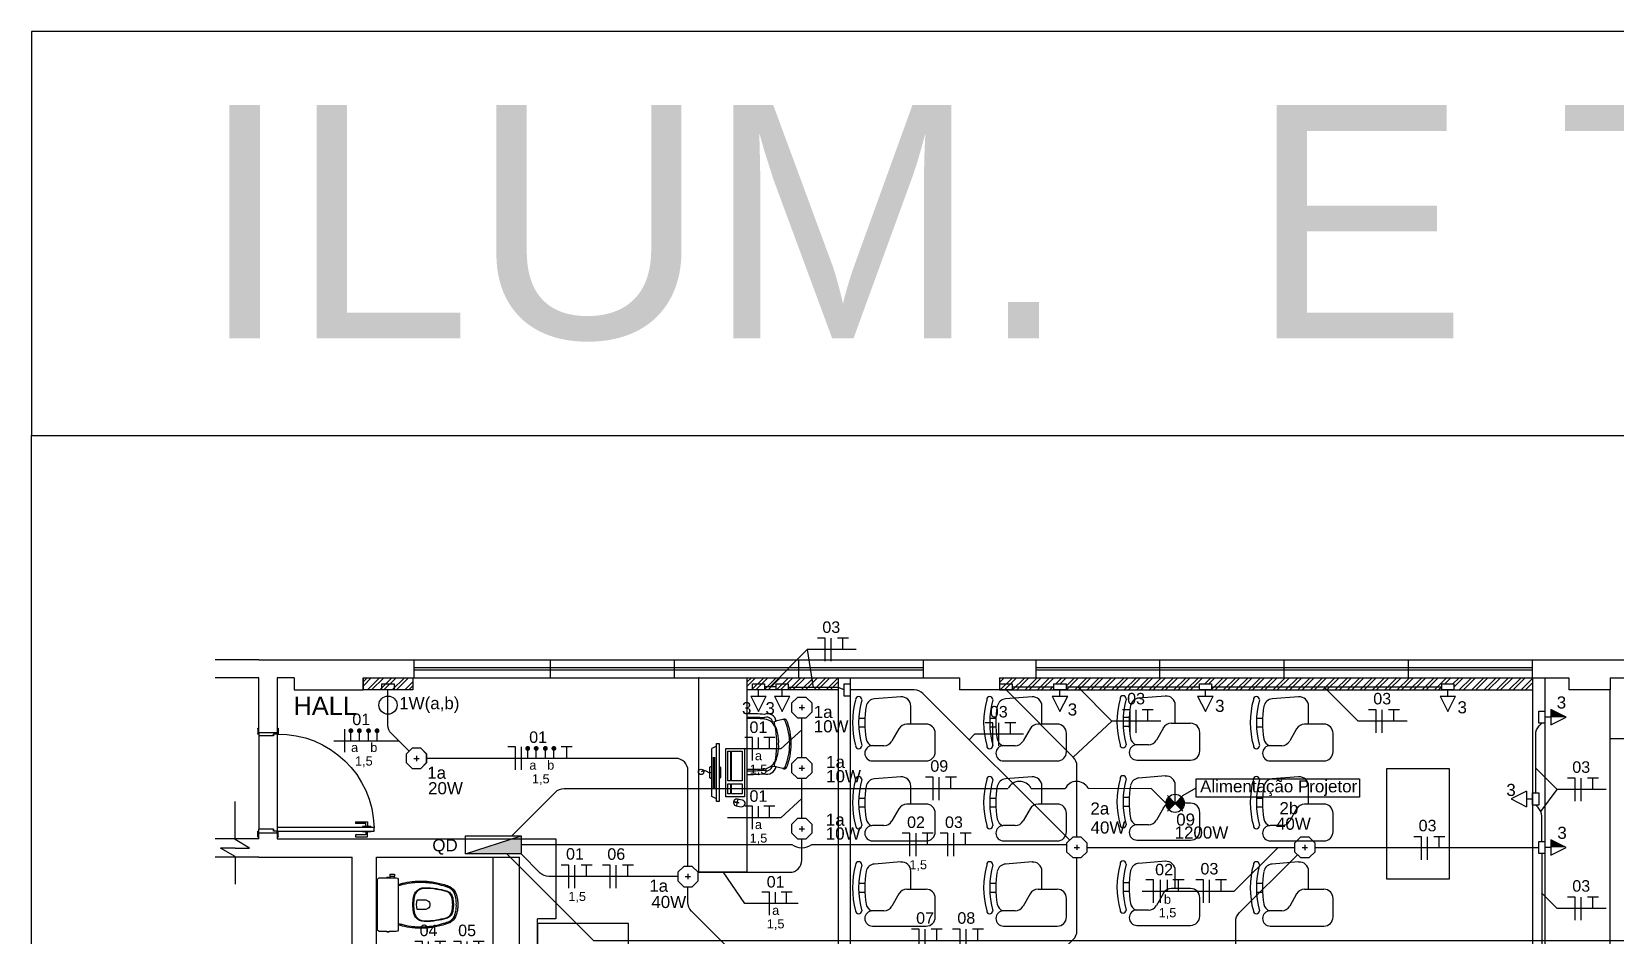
# Model space of a CAD drawing. Header units: millimetres. Extents: x 165 to 269, y 52 to 121.
# Drawn here: x 165.19 to 178.25, y 61.33 to 68.79 of the extents above; entities that cross this region are included whole.
import ezdxf
from ezdxf.enums import TextEntityAlignment as Align

# ---------------------------------------------------------------- set-up
doc = ezdxf.new("R2010")
doc.units = ezdxf.units.MM
for name, color, linetype in [('CAIXAS', 1, 'Continuous'), ('COMPONENTES', 10, 'Continuous'), ('CONTAGEM', 30, 'Continuous'), ('ELETRODUTO_TETO', 2, 'Continuous'), ('FAM ARQUITETURA', 253, 'Continuous'), ('FAM-ARQUITETURA', 253, 'Continuous'), ('FIACAO', 1, 'Continuous'), ('INDICACAO_CIRCUITO', 2, 'Continuous'), ('INDICACAO_CIRCUITO_FIA', 10, 'Continuous'), ('INDICACAO_INTERRUPTOR_FIA', 10, 'Continuous'), ('INDICACAO_POTENCIA', 2, 'Continuous'), ('INTERRUPTORES', 86, 'Continuous'), ('LINHA DE CHAMADA', 1, 'Continuous'), ('LUMINÁRIAS', 86, 'Continuous'), ('REVESTIMENTO PARA PONTO ELÉTRICO', 1, 'Continuous'), ('TOMADAS ABNT', 10, 'Continuous')]:
    doc.layers.add(name, color=color, linetype=linetype)
doc.styles.add('ARIAL', font='arial.ttf')
doc.styles.add('FAM-ARIAL', font='arial.ttf')
doc.styles.add('Raag-arial', font='arial.ttf')
doc.styles.get("Standard").update_dxf_attribs({"font": 'arial.ttf'})
pattern_1 = [(45, (-2841.66092, -1371.5327), (-0.0511874599, 0.0511874599), []), (45, (-2841.626794, -1371.5327), (-0.0511874599, 0.0511874599), [])]

# ---------------------------------------------------------------- blocks, each defined once
blk = doc.blocks.new('12110333')
at = {"layer": 'FAM-ARQUITETURA'}
for p, q in [((-0.031, 0.746), (0.008, 0.746)), ((-0.031, 0.648), (-0.031, 0.746)), ((-0.017, 0.732), (-0.017, 0.662)), ((0.008, 0.732), (-0.017, 0.732)), ((-0.017, 0.662), (-0.017, 0.648)), ((-0.017, 0.662), (-0.017, 0.662)), ((0.008, 0.774), (0.015, 0.774)), ((0.008, 0.774), (0.008, 0.704)), ((0.008, 0.704), (0.015, 0.704)), ((0.052, 0.774), (0.045, 0.774)), ((0.052, 0.704), (0.045, 0.704)), ((0.052, 0.774), (0.052, 0.704)), ((0.091, 0.746), (0.052, 0.746)), ((0.052, 0.732), (0.077, 0.732)), ((0.077, 0.732), (0.077, 0.662)), ((0.077, 0.662), (0.077, 0.662)), ((0.077, 0.662), (0.077, 0.648)), ((0.091, 0.648), (0.091, 0.746)), ((-0.017, 0.648), (-0.031, 0.648)), ((0.091, 0.648), (0.077, 0.648)), ((-0.035, 0.005), (-0.035, 0)), ((-0.03, 0.01), (0.01, 0.01)), ((0, 0), (0.015, 0)), ((0.015, 0), (0.015, -0.03)), ((0.815, 0.005), (0.815, 0)), ((0.83, 0), (0.815, 0)), ((0.815, 0), (0.815, -0.03)), ((0.86, 0.01), (0.82, 0.01)), ((0.865, 0.005), (0.865, 0)), ((0.815, 0), (0.015, 0)), ((0.03, -0.03), (0.015, -0.03)), ((0.015, -0.03), (0.03, -0.03)), ((0.03, -0.03), (0.03, -0.15)), ((0.815, -0.03), (0.8, -0.03)), ((0.8, -0.03), (0.815, -0.03)), ((0.8, -0.03), (0.8, -0.15)), ((-0.035, -0.15), (-0.035, -0.15)), ((-0.035, -0.15), (-0.035, -0.155)), ((-0.03, -0.16), (0.01, -0.16)), ((0, -0.15), (0.03, -0.15)), ((0.015, -0.15), (0.015, -0.155)), ((0.8, -0.15), (0.03, -0.15)), ((0.83, -0.15), (0.8, -0.15)), ((0.815, -0.15), (0.815, -0.155)), ((0.86, -0.16), (0.82, -0.16)), ((0.865, -0.15), (0.865, -0.155)), ((0.865, -0.15), (0.865, -0.15))]:
    blk.add_line(p, q, dxfattribs=at)
blk.add_lwpolyline([(0.015, 0), (0.015, 0.8), (0.045, 0.8), (0.045, 0)], close=True, dxfattribs=at)
for centre, radius, start, end in [((0.03, 0.015), 0.785, 358.9053, 88.9053), ((-0.03, 0.005), 0.005, 90, 180), ((0.01, 0.005), 0.005, 0, 90), ((0.82, 0.005), 0.005, 90, 180), ((0.86, 0.005), 0.005, 0, 90), ((-0.03, -0.155), 0.005, 180, 270), ((0.01, -0.155), 0.005, 270, 0), ((0.82, -0.155), 0.005, 180, 270), ((0.86, -0.155), 0.005, 270, 0)]:
    blk.add_arc(centre, radius, start, end, dxfattribs=at)
blk = doc.blocks.new('A$C778229A4')
at = {"layer": 'FAM-ARQUITETURA', "linetype": 'Continuous'}
for p, q in [((557, 738), (252, 714)), ((671, 423), (671, 632)), ((72, 494), (142, 494)), ((142, 388), (72, 388)), ((534, 370), (454, 230)), ((847, 423), (626, 423)), ((953, 106), (953, 318)), ((362, 176), (230, 176)), ((230, 0), (847, 0))]:
    blk.add_line(p, q, dxfattribs=at)
for centre, radius, start, end in [((71, 706), 35.3, 0, 180), ((565, 632), 106, 0, 94.3987), ((1004, 441), 1004, 164.7235, 195.2765), ((1075, 441), 1004, 164.7235, 195.2765), ((1284, 441), 1143, 170.4765, 189.5235), ((261, 609), 106, 94.3987, 168.3055), ((626, 318), 106, 90, 150.2551), ((847, 318), 106, 0, 90), ((261, 273), 106, 191.6945, 247.1849), ((362, 282), 106, 270, 330.2551), ((71, 176), 35.3, 180, 0), ((230, 88), 88.2, 90, 270), ((847, 106), 106, 270, 0)]:
    blk.add_arc(centre, radius, start, end, dxfattribs=at)
blk = doc.blocks.new('Baci01p')
for points in [[(0.17, 0), (0.17, 0.205, 0.059373), (0.169, 0.21, 0.333509), (0.154, 0.222), (0.135, 0.222), (0.104, 0.222), (0.094, 0.222), (0.094, 0.225, 0.252251), (0.094, 0.225, 0.160103), (0.085, 0.228, 0.160103), (0.076, 0.225, 0.252251), (0.076, 0.225), (0.076, 0.222), (0.017, 0.222, 0.327853), (0, 0.207, 0.087637), (0, 0.204), (0, 0), (0, -0.204, 0.087637), (0, -0.207, 0.327853), (0.017, -0.222), (0.076, -0.222), (0.076, -0.225, 0.252251), (0.076, -0.225, 0.160103), (0.085, -0.228, 0.160103), (0.094, -0.225, 0.252251), (0.094, -0.225), (0.094, -0.222), (0.104, -0.222), (0.104, -0.236), (0.102, -0.236), (0.102, -0.252), (0.12, -0.252), (0.138, -0.252), (0.138, -0.236), (0.135, -0.236), (0.135, -0.222), (0.154, -0.222, 0.333509), (0.169, -0.21, 0.059373), (0.17, -0.205)], [(0.291, 0, 0.041331), (0.296, -0.061, 0.129345), (0.313, -0.104, 0.234638), (0.385, -0.14, 0.044666), (0.486, -0.132, 0.031515), (0.566, -0.114, 0.151063), (0.599, -0.095, 0.148094), (0.619, -0.059, 0.031073), (0.621, -0.045, 0.035055), (0.626, 0, 0.035055), (0.621, 0.045, 0.031073), (0.619, 0.059, 0.148094), (0.599, 0.095, 0.151063), (0.566, 0.114, 0.031515), (0.486, 0.132, 0.044666), (0.385, 0.14, 0.234638), (0.313, 0.104, 0.129345), (0.296, 0.061, 0.041331)], [(0.297, 0, -0.041434), (0.301, 0.06, -0.129651), (0.317, 0.1, -0.234583), (0.385, 0.134, -0.044678), (0.485, 0.126, -0.031614), (0.565, 0.108, -0.152477), (0.595, 0.091, -0.148725), (0.613, 0.057, -0.031624), (0.615, 0.044, -0.035113), (0.619, 0, -0.035113), (0.615, -0.044, -0.031624), (0.613, -0.057, -0.148725), (0.595, -0.091, -0.152477), (0.565, -0.108, -0.031614), (0.485, -0.126, -0.044678), (0.385, -0.134, -0.234583), (0.317, -0.1, -0.129651), (0.301, -0.06, -0.041434)], [(0.391, -0.04, 0.164444), (0.415, -0.032, 0.245936), (0.43, 0, 0.245936), (0.415, 0.032, 0.164444), (0.391, 0.04), (0.326, 0.04, 0.108885), (0.326, -0.04)]]:
    blk.add_lwpolyline(points, format="xyb", close=True)
for points in [[(0.076, 0.222), (0.094, 0.222)], [(0.093, 0.225), (0.085, 0.225), (0.077, 0.225)], [(0.076, -0.222), (0.094, -0.222)], [(0.093, -0.225), (0.085, -0.225), (0.077, -0.225)], [(0.104, -0.222), (0.135, -0.222)], [(0.104, -0.236), (0.12, -0.236), (0.135, -0.236)]]:
    blk.add_lwpolyline(points)
for points in [[(0.17, -0.167, -0.003882), (0.205, -0.177, 0.024258), (0.285, -0.191, 0.02486), (0.335, -0.194, 0.033324), (0.385, -0.194, 0.02486), (0.425, -0.191, 0.012268), (0.475, -0.184, 0.015806), (0.525, -0.172, 0.026699), (0.575, -0.157, 0.021919), (0.595, -0.149, 0.174675), (0.643, -0.1, 0.045452), (0.653, -0.07, 0.022856), (0.656, -0.057, 0.041289), (0.66, -0.03, 0.052091), (0.661, -0.023, 0.04333), (0.661, 0, 0.04333), (0.661, 0.023, 0.052091), (0.66, 0.03, 0.041289), (0.656, 0.057, 0.022856), (0.653, 0.07, 0.045452), (0.643, 0.1, 0.174675), (0.595, 0.149, 0.021919), (0.575, 0.157, 0.026699), (0.525, 0.172, 0.015806), (0.475, 0.184, 0.012268), (0.425, 0.191, 0.02486), (0.385, 0.194, 0.033324), (0.335, 0.194, 0.02486), (0.285, 0.191, 0.024258), (0.205, 0.177, -0.003882), (0.17, 0.167)], [(0.173, 0.155, 0.003849), (0.208, 0.165, -0.027799), (0.298, 0.18, -0.018883), (0.336, 0.183, -0.033646), (0.384, 0.182, -0.016781), (0.411, 0.18, -0.015438), (0.473, 0.172, -0.023716), (0.546, 0.154, -0.013571), (0.571, 0.146, -0.02186), (0.59, 0.139, -0.173345), (0.633, 0.095, -0.045814), (0.641, 0.067, -0.024058), (0.644, 0.055, -0.042614), (0.648, 0.029, -0.066108), (0.649, 0.023, -0.047154), (0.649, 0, -0.047154), (0.649, -0.023, -0.066108), (0.648, -0.029, -0.042614), (0.644, -0.055, -0.024058), (0.641, -0.067, -0.045814), (0.633, -0.095, -0.173345), (0.59, -0.139, -0.02186), (0.571, -0.146, -0.013571), (0.546, -0.154, -0.023716), (0.473, -0.172, -0.015438), (0.411, -0.18, -0.016781), (0.384, -0.182, -0.033646), (0.336, -0.183, -0.018883), (0.298, -0.18, -0.027799), (0.208, -0.165, 0.003849), (0.173, -0.155)]]:
    blk.add_lwpolyline(points, format="xyb")
blk = doc.blocks.new('FAM ARQUITETURA')
at = {"layer": 'FAM ARQUITETURA'}
for p, q in [((-0.15, 0.15), (-0.511, 0.15)), ((-0.15, 0.15), (16.08, 0.15)), ((1.13, 0), (1.13, 0.15)), ((5.33, 0.15), (5.33, 0)), ((6.26, 0.15), (6.26, 0)), ((10.36, 0), (10.36, 0.15)), ((-0.15, 0), (-0.511, 0)), ((-0.15, -0.45), (-0.15, 0)), ((0, 0), (0, -0.45)), ((0.14, 0), (0, 0)), ((0.14, 0), (0.14, -0.1)), ((0.71, 0), (5.63, 0)), ((0.71, 0), (0.71, -0.1)), ((5.63, 0), (5.63, -0.1)), ((5.96, 0), (6.26, 0)), ((5.96, 0), (5.96, -0.1)), ((10.36, 0), (10.66, 0)), ((10.66, 0), (10.66, -0.1)), ((11, 0), (15.65, 0)), ((11, 0), (11, -0.1)), ((0.14, -0.1), (0.71, -0.1)), ((4.63, 0), (4.63, -2.95)), ((4.73, 0), (4.73, -2.95)), ((5.96, -0.1), (5.63, -0.1)), ((6.26, 0), (10.36, 0)), ((10.36, 0), (10.36, -2.8)), ((10.46, 0), (10.46, -2.8)), ((11, -0.1), (10.66, -0.1)), ((11, -2.8), (11, -0.1)), ((4.09, -0.362), (4.119, -0.357)), ((4.173, -0.345), (4.114, -0.358)), ((-0.15, -0.45), (0, -0.45)), ((11, -0.5), (15.93, -0.5)), ((3.625, -0.563), (3.588, -0.584)), ((3.588, -0.979), (3.588, -0.584)), ((3.625, -0.542), (3.647, -0.542)), ((3.625, -1.02), (3.625, -0.542)), ((3.647, -0.542), (3.647, -1.02)), ((3.614, -0.661), (3.595, -0.661)), ((3.614, -0.667), (3.595, -0.667)), ((3.614, -0.673), (3.595, -0.673)), ((3.614, -0.68), (3.595, -0.68)), ((3.614, -0.686), (3.595, -0.686)), ((3.614, -0.692), (3.595, -0.692)), ((3.614, -0.698), (3.595, -0.698)), ((3.614, -0.705), (3.595, -0.705)), ((3.614, -0.711), (3.595, -0.711)), ((3.614, -0.717), (3.595, -0.717)), ((3.614, -0.723), (3.595, -0.723)), ((3.614, -0.73), (3.595, -0.73)), ((3.614, -0.736), (3.595, -0.736)), ((3.614, -0.742), (3.595, -0.742)), ((3.614, -0.748), (3.595, -0.748)), ((3.614, -0.755), (3.595, -0.755)), ((3.614, -0.761), (3.595, -0.761)), ((3.614, -0.767), (3.595, -0.767)), ((3.614, -0.773), (3.595, -0.773)), ((3.614, -0.78), (3.595, -0.78)), ((4.087, -0.728), (4.114, -0.732)), ((4.114, -0.732), (4.173, -0.745)), ((3.614, -0.786), (3.595, -0.786)), ((3.614, -0.792), (3.595, -0.792)), ((3.614, -0.798), (3.595, -0.798)), ((3.614, -0.805), (3.595, -0.805)), ((3.614, -0.811), (3.595, -0.811)), ((3.614, -0.817), (3.595, -0.817)), ((3.614, -0.823), (3.595, -0.823)), ((3.614, -0.83), (3.595, -0.83)), ((3.614, -0.836), (3.595, -0.836)), ((3.614, -0.842), (3.595, -0.842)), ((3.614, -0.848), (3.595, -0.848)), ((3.614, -0.855), (3.595, -0.855)), ((3.614, -0.861), (3.595, -0.861)), ((3.614, -0.867), (3.595, -0.867)), ((3.614, -0.873), (3.595, -0.873)), ((3.614, -0.88), (3.595, -0.88)), ((3.614, -0.886), (3.595, -0.886)), ((3.614, -0.892), (3.595, -0.892)), ((3.614, -0.898), (3.595, -0.898)), ((3.614, -0.905), (3.595, -0.905)), ((-0.347, -1.335), (-0.347, -1.022)), ((3.625, -1), (3.588, -0.979)), ((3.647, -1.02), (3.625, -1.02)), ((3.778, -1.026), (3.767, -1.023)), ((3.793, -1.057), (3.797, -1.033)), ((3.839, -1.009), (3.799, -1.001)), ((3.799, -1.026), (3.804, -1.002)), ((3.789, -1.056), (3.829, -1.064)), ((-0.15, -1.28), (0, -1.28)), ((-0.15, -1.33), (-0.15, -1.28)), ((0, -1.28), (0, -1.33)), ((-0.15, -1.33), (-0.511, -1.33)), ((-0.347, -1.405), (-0.467, -1.405)), ((-0.347, -1.474), (-0.467, -1.405)), ((-0.227, -1.405), (-0.347, -1.335)), ((-0.347, -1.405), (-0.227, -1.405)), ((0, -1.33), (2.3, -1.33)), ((2.3, -1.33), (2.3, -1.99)), ((-0.15, -1.48), (-0.511, -1.48)), ((-0.347, -1.474), (-0.347, -1.704)), ((-0.15, -1.48), (0.62, -1.48)), ((0.62, -7.04), (0.62, -1.48)), ((0.82, -1.48), (2, -1.48)), ((0.82, -4.27), (0.82, -1.48)), ((2, -3.28), (2, -1.48)), ((2.15, -3.28), (2.15, -1.99)), ((2.3, -1.99), (2.15, -1.99))]:
    blk.add_line(p, q, dxfattribs=at)
at = {"layer": 'FAM ARQUITETURA', "ltscale": 0.5}
for p, q in [((2.255, 0), (2.255, 0.15)), ((3.28, 0), (3.28, 0.15)), ((4.305, 0), (4.305, 0.15)), ((7.285, 0), (7.285, 0.15)), ((8.31, 0), (8.31, 0.15)), ((9.335, 0), (9.335, 0.15)), ((1.13, 0.085), (5.33, 0.085)), ((1.13, 0.065), (5.33, 0.065)), ((6.26, 0.085), (10.36, 0.085)), ((6.26, 0.065), (10.36, 0.065))]:
    blk.add_line(p, q, dxfattribs=at)
at = {"layer": 'FAM ARQUITETURA', "linetype": 'Continuous'}
for p, q in [((3.48, -1.6), (3.48, 0)), ((3.48, 0), (3.88, 0)), ((3.88, -1.6), (3.88, 0)), ((3.48, -1.6), (3.88, -1.6))]:
    blk.add_line(p, q, dxfattribs=at)
at = {"layer": 'FAM ARQUITETURA'}
for points in [[(3.702, -0.981), (3.702, -0.584), (3.857, -0.584), (3.857, -0.981)], [(3.719, -0.85), (3.719, -0.604), (3.74, -0.604), (3.74, -0.85)], [(3.75, -0.85), (3.75, -0.604), (3.838, -0.604), (3.838, -0.85)], [(9.154, -0.75), (9.154, -1.66), (9.674, -1.66), (9.674, -0.75)], [(3.719, -0.958), (3.719, -0.876), (3.74, -0.876), (3.74, -0.958)], [(3.75, -0.958), (3.75, -0.876), (3.838, -0.876), (3.838, -0.958)], [(3.807, -1.035), (3.777, -1.029), (3.779, -1.022), (3.808, -1.028)]]:
    blk.add_lwpolyline(points, close=True, dxfattribs=at)
for points in [[(3.588, -0.83), (3.579, -0.83, -0.414214), (3.571, -0.822), (3.571, -0.741, -0.414214), (3.579, -0.733), (3.588, -0.733)], [(3.647, -0.733), (3.65, -0.733, -0.414214), (3.658, -0.741), (3.658, -0.822, -0.414214), (3.65, -0.83), (3.647, -0.83)]]:
    blk.add_lwpolyline(points, format="xyb", dxfattribs=at)
at = {"layer": 'FAM ARQUITETURA', "linetype": 'Continuous'}
blk.add_lwpolyline([(2.15, -2.629), (2.9, -2.629), (2.9, -2.029), (2.15, -2.029)], close=True, dxfattribs=at)
at = {"layer": 'FAM ARQUITETURA'}
blk.add_circle((3.499, -0.776), 0.0222, dxfattribs=at)
for centre, radius, start, end in [((3.912, -1.355), 1.059, 84.1905, 91.7142), ((3.912, -1.355), 1.029, 84.1905, 91.7642), ((3.916, -1.374), 1.039, 84.1905, 91.9917), ((4.041, -0.375), 0.0499, 14.9712, 120.9837), ((4.045, -0.373), 0.0759, 12.2643, 110.2793), ((4.011, -0.446), 0.106, 8.9106, 84.1905), ((4.118, -0.374), 0.0166, 102.3844, 207.7352), ((3.822, -0.53), 0.317, 357.2049, 27.7352), ((4.177, -0.361), 0.0166, 21.9813, 102.3844), ((4.187, -0.359), 0.0188, 29.3848, 132.2015), ((3.712, -0.549), 0.518, 0.4102, 21.9813), ((3.724, -0.543), 0.518, 359.7929, 21.9813), ((3.376, -0.545), 0.748, 351.0894, 8.9106), ((3.822, -0.561), 0.317, 332.2648, 2.7951), ((3.712, -0.541), 0.518, 338.0187, 359.5898), ((3.724, -0.547), 0.518, 338.0187, 0.2071), ((3.916, 0.284), 1.039, 268.0083, 275.8095), ((3.911, 0.262), 1.029, 268.2842, 275.8095), ((4.038, -0.718), 0.0497, 241.7799, 348.0409), ((4.042, -0.719), 0.0762, 251.8086, 349.6554), ((4.011, -0.645), 0.106, 275.8095, 351.0894), ((4.118, -0.716), 0.0166, 152.2648, 257.6156), ((4.177, -0.729), 0.0166, 257.6156, 338.0187), ((4.187, -0.732), 0.0188, 227.7985, 330.6152), ((3.911, 0.262), 1.059, 268.3329, 275.8095), ((3.794, -1.029), 0.0279, 78.9911, 258.9911), ((3.834, -1.036), 0.0279, 258.9911, 78.9911)]:
    blk.add_arc(centre, radius, start, end, dxfattribs=at)
blk.add_spline([(3.588, -0.781), (3.56, -0.781), (3.541, -0.769), (3.499, -0.776)], degree=3, dxfattribs=at)
at = {"layer": 'FAM ARQUITETURA', "ltscale": 0.5}
for p in [(3.28, 0), (3.48, 0), (4.305, 0), (7.285, 0), (8.31, 0), (9.335, 0)]:
    blk.add_point(p, dxfattribs=at)
at = {"layer": 'FAM ARQUITETURA', "xscale": 0.0007168438189785798, "yscale": 0.0007168438189785798, "zscale": 0.0007168438189785798}
for p in [(4.748, -0.686), (5.83, -0.686), (6.93, -0.679), (8.03, -0.686), (4.748, -1.346), (5.83, -1.346), (6.93, -1.339), (8.03, -1.346), (4.748, -2.049), (5.83, -2.049), (6.93, -2.043), (8.03, -2.049)]:
    blk.add_blockref('A$C778229A4', p, dxfattribs=at)
at = {"layer": 'FAM ARQUITETURA', "xscale": -1, "rotation": 270}
blk.add_blockref('12110333', (0, -1.28), dxfattribs=at)
at = {"layer": 'FAM ARQUITETURA', "linetype": 'Continuous', "xscale": -1, "rotation": 180}
blk.add_blockref('Baci01p', (0.83, -1.872), dxfattribs=at)
blk = doc.blocks.new('Caixa octogonal 4x4x2 - Iluminação')
at = {"layer": 'LUMINÁRIAS'}
blk.add_lwpolyline([(-0.084, 0.035), (-0.084, -0.035), (-0.035, -0.084), (0.035, -0.084), (0.084, -0.035), (0.084, 0.035), (0.035, 0.084), (-0.035, 0.084)], close=True, dxfattribs=at)
for points in [[(-0.022, 0), (0.022, 0)], [(0, 0.022), (0, -0.022)]]:
    blk.add_lwpolyline(points, dxfattribs=at)
blk = doc.blocks.new('Quadro de distribuição geral de luz e força - h 150cm')
at = {"layer": 'COMPONENTES'}
blk.add_hatch(color=256, dxfattribs=at).paths.add_polyline_path([(-0.229, -0.123), (0.229, -0.123), (0.229, 0.025)])
at = {"layer": 'COMPONENTES', "linetype": 'Continuous'}
for p, q in [((-0.231, 0.027), (0.229, 0.027)), ((-0.231, -0.123), (-0.231, 0.027)), ((-0.23, -0.123), (0.23, 0.025)), ((0.229, 0.027), (0.229, -0.123)), ((0.229, -0.123), (-0.231, -0.123))]:
    blk.add_line(p, q, dxfattribs=at)
blk = doc.blocks.new('*U64', base_point=(62.734, 21.185))
at = {"layer": 'LUMINÁRIAS'}
blk.add_lwpolyline([(62.65, 21.22), (62.65, 21.15), (62.699, 21.101), (62.769, 21.101), (62.819, 21.15), (62.819, 21.22), (62.769, 21.27), (62.699, 21.27)], close=True, dxfattribs=at)
for points in [[(62.713, 21.185), (62.756, 21.185)], [(62.734, 21.207), (62.734, 21.164)]]:
    blk.add_lwpolyline(points, dxfattribs=at)
blk = doc.blocks.new('*U66', base_point=(69.715, 20.458))
at = {"layer": 'LUMINÁRIAS'}
blk.add_lwpolyline([(69.63, 20.493), (69.63, 20.423), (69.68, 20.374), (69.75, 20.374), (69.799, 20.423), (69.799, 20.493), (69.75, 20.543), (69.68, 20.543)], close=True, dxfattribs=at)
for points in [[(69.693, 20.458), (69.737, 20.458)], [(69.715, 20.48), (69.715, 20.437)]]:
    blk.add_lwpolyline(points, dxfattribs=at)
blk = doc.blocks.new('*U67', base_point=(71.089, 23.853))
at = {"layer": 'LUMINÁRIAS'}
blk.add_lwpolyline([(71.005, 23.888), (71.005, 23.818), (71.054, 23.769), (71.124, 23.769), (71.174, 23.818), (71.174, 23.888), (71.124, 23.938), (71.054, 23.938)], close=True, dxfattribs=at)
for points in [[(71.067, 23.853), (71.111, 23.853)], [(71.089, 23.875), (71.089, 23.831)]]:
    blk.add_lwpolyline(points, dxfattribs=at)
blk = doc.blocks.new('*U86', base_point=(66.068, 20.304))
for p, q in [((66.068, 20.482), (66.004, 20.354)), ((66.132, 20.354), (66.068, 20.482)), ((66.132, 20.354), (66.004, 20.354)), ((66.068, 20.354), (66.068, 20.304))]:
    blk.add_line(p, q)
blk.add_lwpolyline([(66.018, 20.304), (66.118, 20.304), (66.118, 20.254), (66.018, 20.254)], close=True)
blk = doc.blocks.new('*U87', base_point=(58.533, 12.239))
for p, q in [((58.533, 12.417), (58.469, 12.289)), ((58.597, 12.289), (58.533, 12.417)), ((58.597, 12.289), (58.469, 12.289)), ((58.533, 12.289), (58.533, 12.239))]:
    blk.add_line(p, q)
blk.add_lwpolyline([(58.483, 12.239), (58.583, 12.239), (58.583, 12.189), (58.483, 12.189)], close=True)
blk = doc.blocks.new('*U88', base_point=(70.004, 23.66))
for p, q in [((70.004, 23.838), (69.94, 23.71)), ((70.068, 23.71), (70.004, 23.838)), ((70.068, 23.71), (69.94, 23.71)), ((70.004, 23.71), (70.004, 23.66))]:
    blk.add_line(p, q)
blk.add_lwpolyline([(69.954, 23.66), (70.054, 23.66), (70.054, 23.61), (69.954, 23.61)], close=True)
blk = doc.blocks.new('*U89', base_point=(70.803, 21.666))
for p, q in [((70.803, 21.844), (70.739, 21.716)), ((70.867, 21.716), (70.803, 21.844)), ((70.867, 21.716), (70.739, 21.716)), ((70.803, 21.716), (70.803, 21.666))]:
    blk.add_line(p, q)
blk.add_lwpolyline([(70.753, 21.666), (70.853, 21.666), (70.853, 21.616), (70.753, 21.616)], close=True)
blk = doc.blocks.new('*U90', base_point=(73.957, 23.96))
blk.add_hatch(color=256).paths.add_polyline_path([(73.893, 24.01), (73.957, 24.01), (73.957, 24.138)])
for p, q in [((73.957, 24.138), (73.893, 24.01)), ((74.021, 24.01), (73.957, 24.138)), ((73.893, 24.01), (74.021, 24.01)), ((73.957, 24.01), (73.957, 23.96))]:
    blk.add_line(p, q)
blk.add_lwpolyline([(73.907, 23.96), (74.007, 23.96), (74.007, 23.91), (73.907, 23.91)], close=True)
blk = doc.blocks.new('*U91', base_point=(74.78, 25.189))
blk.add_hatch(color=256).paths.add_polyline_path([(74.716, 25.239), (74.78, 25.239), (74.78, 25.367)])
for p, q in [((74.78, 25.367), (74.716, 25.239)), ((74.844, 25.239), (74.78, 25.367)), ((74.716, 25.239), (74.844, 25.239)), ((74.78, 25.239), (74.78, 25.189))]:
    blk.add_line(p, q)
blk.add_lwpolyline([(74.73, 25.189), (74.83, 25.189), (74.83, 25.139), (74.73, 25.139)], close=True)
blk = doc.blocks.new('*U109', base_point=(67.081, 24.082))
for p, q in [((67.081, 24.26), (67.017, 24.132)), ((67.145, 24.132), (67.081, 24.26)), ((67.145, 24.132), (67.017, 24.132)), ((67.081, 24.132), (67.081, 24.082))]:
    blk.add_line(p, q)
blk.add_lwpolyline([(67.031, 24.082), (67.131, 24.082), (67.131, 24.032), (67.031, 24.032)], close=True)
blk = doc.blocks.new('*U110', base_point=(68.295, 25.22))
for p, q in [((68.295, 25.398), (68.231, 25.27)), ((68.359, 25.27), (68.295, 25.398)), ((68.359, 25.27), (68.231, 25.27)), ((68.295, 25.27), (68.295, 25.22))]:
    blk.add_line(p, q)
blk.add_lwpolyline([(68.245, 25.22), (68.345, 25.22), (68.345, 25.17), (68.245, 25.17)], close=True)
blk = doc.blocks.new('*U114', base_point=(68.595, 20.735))
h = blk.add_hatch(color=256)
h.paths.add_polyline_path([(68.542, 20.788, 0.198912), (68.52, 20.735, 0.198912), (68.542, 20.682), (68.595, 20.735)])
h.paths.add_polyline_path([(68.595, 20.735), (68.648, 20.682, 0.198912), (68.67, 20.735, 0.198912), (68.648, 20.788)])
for q in [(68.531, 20.799), (68.659, 20.799), (68.531, 20.671), (68.659, 20.671)]:
    blk.add_line((68.595, 20.735), q)
blk.add_circle((68.595, 20.735), 0.075)
blk = doc.blocks.new('Interruptor simples 02 seções - h 120')
at = {"layer": 'INTERRUPTORES'}
for p, q in [((0, 0.175), (0, 0.025)), ((0, 0.025), (0, -0.025))]:
    blk.add_line(p, q, dxfattribs=at)
blk.add_lwpolyline([(-0.05, -0.025), (0.05, -0.025), (0.05, -0.075), (-0.05, -0.075)], close=True, dxfattribs=at)
blk.add_circle((0, 0.1), 0.075, dxfattribs=at)
blk = doc.blocks.new('*U36', base_point=(608.67, 153.293))
for p, q in [((608.67, 153.483), (608.544, 153.483)), ((608.67, 153.103), (608.67, 153.483))]:
    blk.add_line(p, q)
blk = doc.blocks.new('*U37', base_point=(635.972, 148.746))
at = {"linetype": 'Continuous'}
for p, q in [((636.064, 148.936), (635.881, 148.936)), ((635.972, 148.746), (635.972, 148.936))]:
    blk.add_line(p, q, dxfattribs=at)
blk = doc.blocks.new('*U38', base_point=(576.818, 148.746))
blk.add_line((576.818, 148.556), (576.818, 148.936))
blk = doc.blocks.new('NFT')
at = {"layer": 'FIACAO', "xscale": 0.5, "yscale": 0.5, "zscale": 0.5}
for name, p in [('*U36', (-0.05, 0)), ('*U38', (0, 0)), ('*U37', (0.096, 0))]:
    blk.add_blockref(name, p, dxfattribs=at)
at = {"layer": 'CONTAGEM', "color": 1, "style": 'ARIAL'}
blk.add_attdef('SEÇÃO', text='', height=0.075, dxfattribs=at).set_placement((0.018, -0.127), align=Align.TOP_CENTER)
at = {"layer": 'INDICACAO_CIRCUITO_FIA', "style": 'Raag-arial'}
blk.add_attdef('CIRCUITO', text='', height=0.095, dxfattribs=at).set_placement((0, 0.234), align=Align.TOP_CENTER)
blk = doc.blocks.new('*U145', base_point=(576.818, 148.746))
blk.add_line((576.818, 148.556), (576.818, 148.936))
blk = doc.blocks.new('*U146', base_point=(683.751, 19.153))
blk.add_line((683.751, 19.153), (683.751, 19.343))
at = {"const_width": 0.04}
blk.add_lwpolyline([(683.731, 19.318, 1), (683.771, 19.318, 1)], format="xyb", close=True, dxfattribs=at)
blk = doc.blocks.new('*U147', base_point=(683.751, 19.153))
blk.add_line((683.751, 19.153), (683.751, 19.343))
at = {"const_width": 0.04}
blk.add_lwpolyline([(683.731, 19.318, 1), (683.771, 19.318, 1)], format="xyb", close=True, dxfattribs=at)
blk = doc.blocks.new('FPP')
at = {"layer": 'FIACAO', "xscale": 0.5, "yscale": 0.5, "zscale": 0.5}
for name, p in [('*U145', (-0.146, 0)), ('*U146', (-0.095, 0)), ('*U147', (-0.025, 0)), ('*U146', (0.051, 0)), ('*U147', (0.121, 0))]:
    blk.add_blockref(name, p, dxfattribs=at)
at = {"layer": 'INDICACAO_CIRCUITO_FIA', "style": 'Raag-arial'}
blk.add_attdef('CIRCUITO', text='', height=0.095, dxfattribs=at).set_placement((-0.009, 0.224), align=Align.TOP_CENTER)
at = {"layer": 'INDICACAO_INTERRUPTOR_FIA', "style": 'FAM-ARIAL'}
for tag, p in [('RETORNO', (-0.063, -0.018)), ('SEÇÃO', (0.013, -0.13)), ('RETORNO', (0.095, -0.018))]:
    blk.add_attdef(tag, text='', height=0.075, dxfattribs=at).set_placement(p, align=Align.TOP_CENTER)
blk = doc.blocks.new('*U149', base_point=(608.67, 153.293))
for p, q in [((608.67, 153.483), (608.544, 153.483)), ((608.67, 153.103), (608.67, 153.483))]:
    blk.add_line(p, q)
blk = doc.blocks.new('*U150', base_point=(576.818, 148.746))
blk.add_line((576.818, 148.556), (576.818, 148.936))
blk = doc.blocks.new('*U151', base_point=(683.751, 19.153))
blk.add_line((683.751, 19.153), (683.751, 19.343))
at = {"const_width": 0.04}
blk.add_lwpolyline([(683.731, 19.318, 1), (683.771, 19.318, 1)], format="xyb", close=True, dxfattribs=at)
blk = doc.blocks.new('*U152', base_point=(683.751, 19.153))
blk.add_line((683.751, 19.153), (683.751, 19.343))
at = {"const_width": 0.04}
blk.add_lwpolyline([(683.731, 19.318, 1), (683.771, 19.318, 1)], format="xyb", close=True, dxfattribs=at)
blk = doc.blocks.new('*U153', base_point=(635.972, 148.746))
at = {"linetype": 'Continuous'}
for p, q in [((636.064, 148.936), (635.881, 148.936)), ((635.972, 148.746), (635.972, 148.936))]:
    blk.add_line(p, q, dxfattribs=at)
blk = doc.blocks.new('NFPPT')
at = {"layer": 'FIACAO', "xscale": 0.5, "yscale": 0.5, "zscale": 0.5}
for name, p in [('*U149', (-0.215, 0)), ('*U150', (-0.165, 0)), ('*U151', (-0.114, 0)), ('*U152', (-0.044, 0)), ('*U151', (0.032, 0)), ('*U152', (0.102, 0)), ('*U153', (0.208, 0))]:
    blk.add_blockref(name, p, dxfattribs=at)
at = {"layer": 'INDICACAO_CIRCUITO_FIA', "style": 'Raag-arial'}
blk.add_attdef('CIRCUITO', text='', height=0.095, dxfattribs=at).set_placement((-0.028, 0.224), align=Align.TOP_CENTER)
at = {"layer": 'INDICACAO_INTERRUPTOR_FIA', "style": 'FAM-ARIAL'}
for tag, p in [('RETORNO', (-0.071, -0.018)), ('SEÇÃO', (-0.006, -0.13)), ('RETORNO', (0.076, -0.018))]:
    blk.add_attdef(tag, text='', height=0.075, dxfattribs=at).set_placement(p, align=Align.TOP_CENTER)
blk = doc.blocks.new('*U43', base_point=(608.67, 153.293))
for p, q in [((608.67, 153.483), (608.544, 153.483)), ((608.67, 153.103), (608.67, 153.483))]:
    blk.add_line(p, q)
blk = doc.blocks.new('*U44', base_point=(665.55, 144.199))
blk.add_line((665.55, 144.199), (665.55, 144.389))
blk = doc.blocks.new('*U45', base_point=(635.972, 148.746))
at = {"linetype": 'Continuous'}
for p, q in [((636.064, 148.936), (635.881, 148.936)), ((635.972, 148.746), (635.972, 148.936))]:
    blk.add_line(p, q, dxfattribs=at)
blk = doc.blocks.new('NRT')
at = {"layer": 'FIACAO', "xscale": 0.5, "yscale": 0.5, "zscale": 0.5}
for name, p in [('*U43', (-0.05, 0)), ('*U44', (0, 0)), ('*U45', (0.09, 0))]:
    blk.add_blockref(name, p, dxfattribs=at)
at = {"layer": 'CONTAGEM', "color": 1, "style": 'ARIAL'}
for tag, p in [('RETORNO', (0, -0.018)), ('SEÇÃO', (0, -0.13))]:
    blk.add_attdef(tag, text='', height=0.075, dxfattribs=at).set_placement(p, align=Align.TOP_CENTER)
at = {"layer": 'INDICACAO_CIRCUITO_FIA', "style": 'FAM-ARIAL'}
blk.add_attdef('CIRCUITO', text='', height=0.095, dxfattribs=at).set_placement((0, 0.227), align=Align.TOP_CENTER)
blk = doc.blocks.new('*U52', base_point=(608.67, 153.293))
for p, q in [((608.67, 153.483), (608.544, 153.483)), ((608.67, 153.103), (608.67, 153.483))]:
    blk.add_line(p, q)
blk = doc.blocks.new('*U53', base_point=(665.55, 144.199))
blk.add_line((665.55, 144.199), (665.55, 144.389))
blk = doc.blocks.new('*U54', base_point=(635.972, 148.746))
at = {"linetype": 'Continuous'}
for p, q in [((636.064, 148.936), (635.881, 148.936)), ((635.972, 148.746), (635.972, 148.936))]:
    blk.add_line(p, q, dxfattribs=at)
blk = doc.blocks.new('*U55', base_point=(576.818, 148.746))
blk.add_line((576.818, 148.556), (576.818, 148.936))
blk = doc.blocks.new('NFRT')
at = {"layer": 'FIACAO', "xscale": 0.5, "yscale": 0.5, "zscale": 0.5}
for name, p in [('*U52', (-0.115, 0)), ('*U55', (-0.058, 0)), ('*U53', (0, 0)), ('*U54', (0.091, 0))]:
    blk.add_blockref(name, p, dxfattribs=at)
at = {"layer": 'INDICACAO_CIRCUITO_FIA', "style": 'Raag-arial'}
blk.add_attdef('CIRCUITO', text='', height=0.095, dxfattribs=at).set_placement((-0.028, 0.226), align=Align.TOP_CENTER)
at = {"layer": 'INDICACAO_INTERRUPTOR_FIA', "style": 'FAM-ARIAL'}
for tag, p in [('RETORNO', (0, -0.029)), ('SEÇÃO', (0, -0.14))]:
    blk.add_attdef(tag, text='', height=0.075, dxfattribs=at).set_placement(p, align=Align.TOP_CENTER)

msp = doc.modelspace()

# ---------------------------------------------------------------- hatches: boundary and pattern name
at = {"layer": 'REVESTIMENTO PARA PONTO ELÉTRICO'}
h = msp.add_hatch(dxfattribs=at)
h.set_pattern_fill('ANSI32', color=256, scale=0.0076)
h.set_pattern_definition(pattern_1)
h.paths.add_polyline_path([(167.921, 63.454), (168.332, 63.454), (168.332, 63.354), (167.921, 63.354)])
h = msp.add_hatch(dxfattribs=at)
h.set_pattern_fill('ANSI32', color=256, scale=0.0076)
h.set_pattern_definition([(45, (-2838.49092, -1371.5327), (-0.0511874599, 0.0511874599), []), (45, (-2838.456794, -1371.5327), (-0.0511874599, 0.0511874599), [])])
h.paths.add_polyline_path([(171.091, 63.454), (171.841, 63.454), (171.841, 63.354), (171.091, 63.354)])
h = msp.add_hatch(dxfattribs=at)
h.set_pattern_fill('ANSI32', color=256, scale=0.0076)
h.set_pattern_definition(pattern_1)
h.paths.add_polyline_path([(173.621, 63.404), (173.721, 63.404), (173.721, 63.354), (174.821, 63.354), (174.821, 63.404), (174.921, 63.404), (174.921, 63.354), (176.821, 63.354), (176.821, 63.404), (176.921, 63.404), (176.921, 63.354), (177.571, 63.354), (177.571, 63.454), (173.171, 63.454), (173.171, 63.354), (173.621, 63.354)])

# ---------------------------------------------------------------- linework, layer by layer
at = {"color": 1}
for points in [[(171.585, 63.687), (171.281, 63.379)], [(171.989, 63.687), (171.585, 63.687), (171.635, 63.374)], [(174.503, 63.096), (174.1, 63.096), (173.817, 63.379)], [(176.535, 63.096), (176.131, 63.096), (175.849, 63.379)], [(171.541, 63.026), (171.368, 62.867), (170.99, 62.867), (170.99, 62.867)], [(173.37, 62.988), (172.967, 62.988), (172.921, 62.943)], [(174.1, 63.096), (173.781, 62.798)], [(178.177, 62.532), (177.773, 62.532), (177.596, 62.709)], [(174.686, 62.482), (174.796, 62.546)], [(177.638, 62.35), (177.773, 62.532)], [(171.541, 62.459), (171.368, 62.299), (170.928, 62.299), (170.928, 62.299)], [(174.349, 61.693), (175.109, 61.693), (175.47, 62.054)], [(171.511, 61.591), (171.071, 61.591), (170.891, 61.854)], [(178.177, 61.55), (177.773, 61.55), (177.643, 61.68)]]:
    msp.add_lwpolyline(points, dxfattribs=at)
msp.add_lwpolyline([(174.796, 62.621), (176.142, 62.621), (176.142, 62.47), (174.796, 62.47)], close=True, dxfattribs=at)
at = {"layer": 'CAIXAS'}
for points in [[(171.891, 63.304), (171.891, 63.404), (171.941, 63.404), (171.941, 63.304)], [(173.276, 63.354), (173.176, 63.354), (173.176, 63.404), (173.276, 63.404)]]:
    msp.add_lwpolyline(points, close=True, dxfattribs=at)
at = {"layer": 'ELETRODUTO_TETO'}
for points in [[(171.329, 63.379), (171.234, 63.379)], [(173.276, 63.379), (173.621, 63.379)], [(173.721, 63.379), (174.821, 63.379)], [(174.921, 63.379), (176.821, 63.379)], [(171.891, 63.354), (171.841, 63.374), (171.429, 63.374)], [(171.541, 62.793), (171.541, 63.124)], [(171.541, 62.293), (171.541, 62.624)], [(173.431, 62.54), (173.713, 62.54)], [(173.903, 62.544), (174.424, 62.54), (174.546, 62.418)], [(173.895, 62.054), (175.606, 62.054)], [(175.775, 62.054), (177.621, 62.054)], [(177.646, 62.004), (177.646, 61.028)]]:
    msp.add_lwpolyline(points, dxfattribs=at)
for points in [[(173.751, 62.113), (172.54, 63.324, 0.198912), (172.469, 63.354), (171.941, 63.354)], [(173.811, 62.138), (173.811, 62.728, 0.198912), (173.781, 62.798), (173.226, 63.354)], [(168.301, 62.848), (168.155, 62.994, -0.198912), (168.126, 63.064), (168.126, 63.154)], [(177.596, 62.504), (177.596, 62.987, -0.198912), (177.625, 63.058), (177.646, 63.079)], [(170.601, 61.898), (170.601, 62.689, 0.414214), (170.501, 62.789), (168.445, 62.789)], [(169.148, 62.151), (169.508, 62.511, -0.198912), (169.579, 62.54), (173.242, 62.54)], [(177.646, 62.104), (177.646, 62.312, 0.198912), (177.616, 62.383), (177.596, 62.404)], [(173.726, 62.076), (171.621, 62.076, -0.349678), (171.461, 62.076), (169.225, 62.076)], [(170.685, 61.849), (171.441, 61.849, 0.414214), (171.541, 61.949), (171.541, 62.124)], [(168.691, 59.763), (168.968, 60.063, 0.188895), (168.995, 60.131), (168.995, 61.974)], [(169.106, 62.001), (169.822, 61.285), (180.095, 61.285, -0.414214), (180.195, 61.185), (180.195, 58.602, -0.198912), (180.166, 58.532), (179.788, 58.154)], [(170.516, 61.814), (169.454, 61.814, -0.198912), (169.383, 61.843), (169.225, 62.001)], [(173.091, 60.604), (173.781, 61.294, 0.198912), (173.811, 61.365), (173.811, 61.969)], [(175.121, 60.438), (175.121, 61.442, -0.198912), (175.15, 61.513), (175.631, 61.994)], [(172.256, 59.903), (170.63, 61.529, -0.198912), (170.601, 61.6), (170.601, 61.729)]]:
    msp.add_lwpolyline(points, format="xyb", dxfattribs=at)
for centre in [(173.338, 62.492), (173.809, 62.492)]:
    msp.add_arc(centre, 0.107, 28.9621, 153.2962, dxfattribs=at)
at = {"layer": 'FAM ARQUITETURA'}
for points in [[(165.186, 65.455), (185.142, 65.455), (185.142, 68.788), (165.186, 68.788)], [(165.186, 65.455), (185.142, 65.455), (185.142, 51.914), (165.186, 51.914)]]:
    msp.add_lwpolyline(points, close=True, dxfattribs=at)
at = {"layer": 'LINHA DE CHAMADA'}
msp.add_lwpolyline([(167.679, 62.935), (168.214, 62.935)], dxfattribs=at)
at = {"layer": 'REVESTIMENTO PARA PONTO ELÉTRICO'}
for points in [[(167.921, 63.454), (168.332, 63.454), (168.332, 63.354), (167.921, 63.354)], [(171.091, 63.454), (171.841, 63.454), (171.841, 63.354), (171.091, 63.354)]]:
    msp.add_lwpolyline(points, close=True, dxfattribs=at)
msp.add_lwpolyline([(173.171, 63.354), (177.571, 63.354)], dxfattribs=at)

# ---------------------------------------------------------------- block references
at = {"rotation": 180}
msp.add_blockref('Interruptor simples 02 seções - h 120', (168.126, 63.329), dxfattribs=at)
for name, p in [('Caixa octogonal 4x4x2 - Iluminação', (171.541, 63.209)), ('Caixa octogonal 4x4x2 - Iluminação', (168.361, 62.789)), ('Caixa octogonal 4x4x2 - Iluminação', (171.541, 62.709)), ('Caixa octogonal 4x4x2 - Iluminação', (171.541, 62.209)), ('Quadro de distribuição geral de luz e força - h 150cm', (168.996, 62.124)), ('Caixa octogonal 4x4x2 - Iluminação', (170.601, 61.814))]:
    msp.add_blockref(name, p)
at = {"color": 1}
for name, p, values in [('NRT', (171.183, 62.867), {'CIRCUITO': '01', 'RETORNO': 'a', 'SEÇÃO': '1,5'}), ('NRT', (171.183, 62.299), {'CIRCUITO': '01', 'RETORNO': 'a', 'SEÇÃO': '1,5'}), ('NRT', (171.325, 61.591), {'CIRCUITO': '01', 'RETORNO': 'a', 'SEÇÃO': '1,5'}), ('NFRT', (174.558, 61.693), {'CIRCUITO': '02', 'RETORNO': 'b', 'SEÇÃO': '1,5'})]:
    msp.add_blockref(name, p, dxfattribs=at).add_auto_attribs(values)
at = {"layer": 'FAM ARQUITETURA'}
msp.add_blockref('FAM ARQUITETURA', (167.211, 63.454), dxfattribs=at)
at = {"layer": 'LINHA DE CHAMADA'}
ref = msp.add_blockref('NFT', (171.784, 63.687), dxfattribs=at)
ref.add_attrib('CIRCUITO', '03', dxfattribs={"layer": 'INDICACAO_CIRCUITO_FIA', "height": 0.095, "style": 'Raag-arial'}).set_placement((171.784, 63.92), align=Align.TOP_CENTER)
ref = msp.add_blockref('NFT', (174.299, 63.096), dxfattribs=at)
ref.add_attrib('CIRCUITO', '03', dxfattribs={"layer": 'INDICACAO_CIRCUITO_FIA', "height": 0.095, "style": 'Raag-arial'}).set_placement((174.299, 63.33), align=Align.TOP_CENTER)
ref = msp.add_blockref('NFT', (176.33, 63.096), dxfattribs=at)
ref.add_attrib('CIRCUITO', '03', dxfattribs={"layer": 'INDICACAO_CIRCUITO_FIA', "height": 0.095, "style": 'Raag-arial'}).set_placement((176.33, 63.33), align=Align.TOP_CENTER)
ref = msp.add_blockref('FPP', (167.915, 62.935), dxfattribs=at)
ref.add_attrib('CIRCUITO', '01', dxfattribs={"layer": 'INDICACAO_CIRCUITO_FIA', "height": 0.095, "style": 'Raag-arial'}).set_placement((167.906, 63.159), align=Align.TOP_CENTER)
ref.add_attrib('RETORNO', 'a', dxfattribs={"layer": 'INDICACAO_INTERRUPTOR_FIA', "height": 0.075, "style": 'FAM-ARIAL'}).set_placement((167.851, 62.917), align=Align.TOP_CENTER)
ref.add_attrib('RETORNO', 'b', dxfattribs={"layer": 'INDICACAO_INTERRUPTOR_FIA', "height": 0.075, "style": 'FAM-ARIAL'}).set_placement((168.009, 62.917), align=Align.TOP_CENTER)
ref.add_attrib('SEÇÃO', '1,5', dxfattribs={"layer": 'INDICACAO_INTERRUPTOR_FIA', "height": 0.075, "style": 'FAM-ARIAL'}).set_placement((167.927, 62.805), align=Align.TOP_CENTER)
ref = msp.add_blockref('NFT', (173.166, 62.988), dxfattribs=at)
ref.add_attrib('CIRCUITO', '03', dxfattribs={"layer": 'INDICACAO_CIRCUITO_FIA', "height": 0.095, "style": 'Raag-arial'}).set_placement((173.166, 63.222), align=Align.TOP_CENTER)
ref = msp.add_blockref('NFPPT', (169.393, 62.789), dxfattribs=at)
ref.add_attrib('CIRCUITO', '01', dxfattribs={"layer": 'INDICACAO_CIRCUITO_FIA', "height": 0.095, "style": 'Raag-arial'}).set_placement((169.365, 63.012), align=Align.TOP_CENTER)
ref.add_attrib('RETORNO', 'a', dxfattribs={"layer": 'INDICACAO_INTERRUPTOR_FIA', "height": 0.075, "style": 'FAM-ARIAL'}).set_placement((169.322, 62.771), align=Align.TOP_CENTER)
ref.add_attrib('RETORNO', 'b', dxfattribs={"layer": 'INDICACAO_INTERRUPTOR_FIA', "height": 0.075, "style": 'FAM-ARIAL'}).set_placement((169.469, 62.771), align=Align.TOP_CENTER)
ref.add_attrib('SEÇÃO', '1,5', dxfattribs={"layer": 'INDICACAO_INTERRUPTOR_FIA', "height": 0.075, "style": 'FAM-ARIAL'}).set_placement((169.387, 62.658), align=Align.TOP_CENTER)
ref = msp.add_blockref('NFT', (172.675, 62.54), dxfattribs=at)
ref.add_attrib('CIRCUITO', '09', dxfattribs={"layer": 'INDICACAO_CIRCUITO_FIA', "height": 0.095, "style": 'Raag-arial'}).set_placement((172.675, 62.774), align=Align.TOP_CENTER)
ref = msp.add_blockref('NFT', (177.972, 62.532), dxfattribs=at)
ref.add_attrib('CIRCUITO', '03', dxfattribs={"layer": 'INDICACAO_CIRCUITO_FIA', "height": 0.095, "style": 'Raag-arial'}).set_placement((177.972, 62.765), align=Align.TOP_CENTER)
for p, values in [((172.483, 62.076), {'CIRCUITO': '02', 'SEÇÃO': '1,5'}), ((169.669, 61.814), {'CIRCUITO': '01', 'SEÇÃO': '1,5'})]:
    msp.add_blockref('NFT', p, dxfattribs=at).add_auto_attribs(values)
ref = msp.add_blockref('NFT', (172.796, 62.076), dxfattribs=at)
ref.add_attrib('CIRCUITO', '03', dxfattribs={"layer": 'INDICACAO_CIRCUITO_FIA', "height": 0.095, "style": 'Raag-arial'}).set_placement((172.796, 62.31), align=Align.TOP_CENTER)
ref = msp.add_blockref('NFT', (176.704, 62.048), dxfattribs=at)
ref.add_attrib('CIRCUITO', '03', dxfattribs={"layer": 'INDICACAO_CIRCUITO_FIA', "height": 0.095, "style": 'Raag-arial'}).set_placement((176.704, 62.282), align=Align.TOP_CENTER)
ref = msp.add_blockref('NFT', (170.01, 61.814), dxfattribs=at)
ref.add_attrib('CIRCUITO', '06', dxfattribs={"layer": 'INDICACAO_CIRCUITO_FIA', "height": 0.095, "style": 'Raag-arial'}).set_placement((170.01, 62.047), align=Align.TOP_CENTER)
ref = msp.add_blockref('NFT', (174.904, 61.693), dxfattribs=at)
ref.add_attrib('CIRCUITO', '03', dxfattribs={"layer": 'INDICACAO_CIRCUITO_FIA', "height": 0.095, "style": 'Raag-arial'}).set_placement((174.904, 61.926), align=Align.TOP_CENTER)
ref = msp.add_blockref('NFT', (177.972, 61.55), dxfattribs=at)
ref.add_attrib('CIRCUITO', '03', dxfattribs={"layer": 'INDICACAO_CIRCUITO_FIA', "height": 0.095, "style": 'Raag-arial'}).set_placement((177.972, 61.784), align=Align.TOP_CENTER)
ref = msp.add_blockref('NFT', (168.461, 61.183), dxfattribs=at)
ref.add_attrib('CIRCUITO', '04', dxfattribs={"layer": 'INDICACAO_CIRCUITO_FIA', "height": 0.095, "style": 'Raag-arial'}).set_placement((168.461, 61.417), align=Align.TOP_CENTER)
ref = msp.add_blockref('NFT', (168.779, 61.183), dxfattribs=at)
ref.add_attrib('CIRCUITO', '05', dxfattribs={"layer": 'INDICACAO_CIRCUITO_FIA', "height": 0.095, "style": 'Raag-arial'}).set_placement((168.779, 61.417), align=Align.TOP_CENTER)
ref = msp.add_blockref('NFT', (172.558, 61.285), dxfattribs=at)
ref.add_attrib('CIRCUITO', '07', dxfattribs={"layer": 'INDICACAO_CIRCUITO_FIA', "height": 0.095, "style": 'Raag-arial'}).set_placement((172.558, 61.519), align=Align.TOP_CENTER)
ref = msp.add_blockref('NFT', (172.898, 61.285), dxfattribs=at)
ref.add_attrib('CIRCUITO', '08', dxfattribs={"layer": 'INDICACAO_CIRCUITO_FIA', "height": 0.095, "style": 'Raag-arial'}).set_placement((172.898, 61.519), align=Align.TOP_CENTER)
at = {"layer": 'LUMINÁRIAS'}
for name, p in [('*U64', (168.361, 62.789)), ('*U66', (173.811, 62.054)), ('*U67', (175.691, 62.054))]:
    msp.add_blockref(name, p, dxfattribs=at)
at = {"layer": 'TOMADAS ABNT'}
for name, p, rotation in [('*U110', (171.184, 63.354), 180), ('*U109', (171.379, 63.354), 180), ('*U86', (173.671, 63.354), 180), ('*U87', (174.871, 63.354), 180), ('*U88', (176.871, 63.354), 180), ('*U90', (177.671, 63.129), 270), ('*U89', (177.571, 62.454), 90), ('*U91', (177.671, 62.054), 270)]:
    msp.add_blockref(name, p, dxfattribs=dict(at, rotation=rotation))
msp.add_blockref('*U114', (174.621, 62.418), dxfattribs=at)

# ---------------------------------------------------------------- texts
at = {"layer": 'FAM ARQUITETURA'}
msp.add_text('ILUM.  E TOM.', height=1.92542, dxfattribs=at).set_placement((166.57, 66.256))
at = {"layer": 'FAM ARQUITETURA', "insert": (166.125, 63.298), "char_height": 0.15, "attachment_point": 1}
msp.add_mtext_dynamic_manual_height_columns('\\pi0.98846;    HALL', width=2.72651, gutter_width=12.5, heights=[0], dxfattribs=at)
at = {"layer": 'INDICACAO_CIRCUITO', "style": 'FAM-ARIAL'}
for s, p in [('1W(a,b)', (168.219, 63.195)), ('3', (171.047, 63.154)), ('3', (171.241, 63.154)), ('3', (174.951, 63.173)), ('3', (176.951, 63.161)), ('3', (177.77, 63.201)), ('1a', (171.639, 63.123)), ('3', (173.735, 63.143)), ('1a', (171.741, 62.71)), ('1a', (168.45, 62.621)), ('3', (177.354, 62.479)), ('1a', (171.739, 62.233)), ('2a', (173.922, 62.326)), ('09', (174.63, 62.234)), ('2b', (175.482, 62.328)), ('3', (177.775, 62.125)), ('QD', (168.492, 62.022)), ('1a', (170.282, 61.688))]:
    msp.add_text(s, height=0.1, dxfattribs=at).set_placement(p)
at = {"layer": 'INDICACAO_POTENCIA', "style": 'FAM-ARIAL'}
for s, p in [('10W', (171.783, 63.004)), ('10W', (171.885, 62.592)), ('10W', (171.882, 62.119)), ('40W', (174.067, 62.169)), ('40W', (175.597, 62.2)), ('40W', (170.443, 61.554))]:
    msp.add_text(s, height=0.1, dxfattribs=at).set_placement(p, align=Align.CENTER)
for s, p in [('20W', (168.457, 62.493)), ('Alimentação Projetor', (174.827, 62.509)), ('1200W', (174.617, 62.127))]:
    msp.add_text(s, height=0.1, dxfattribs=at).set_placement(p)

doc.saveas('drawing.dxf')
